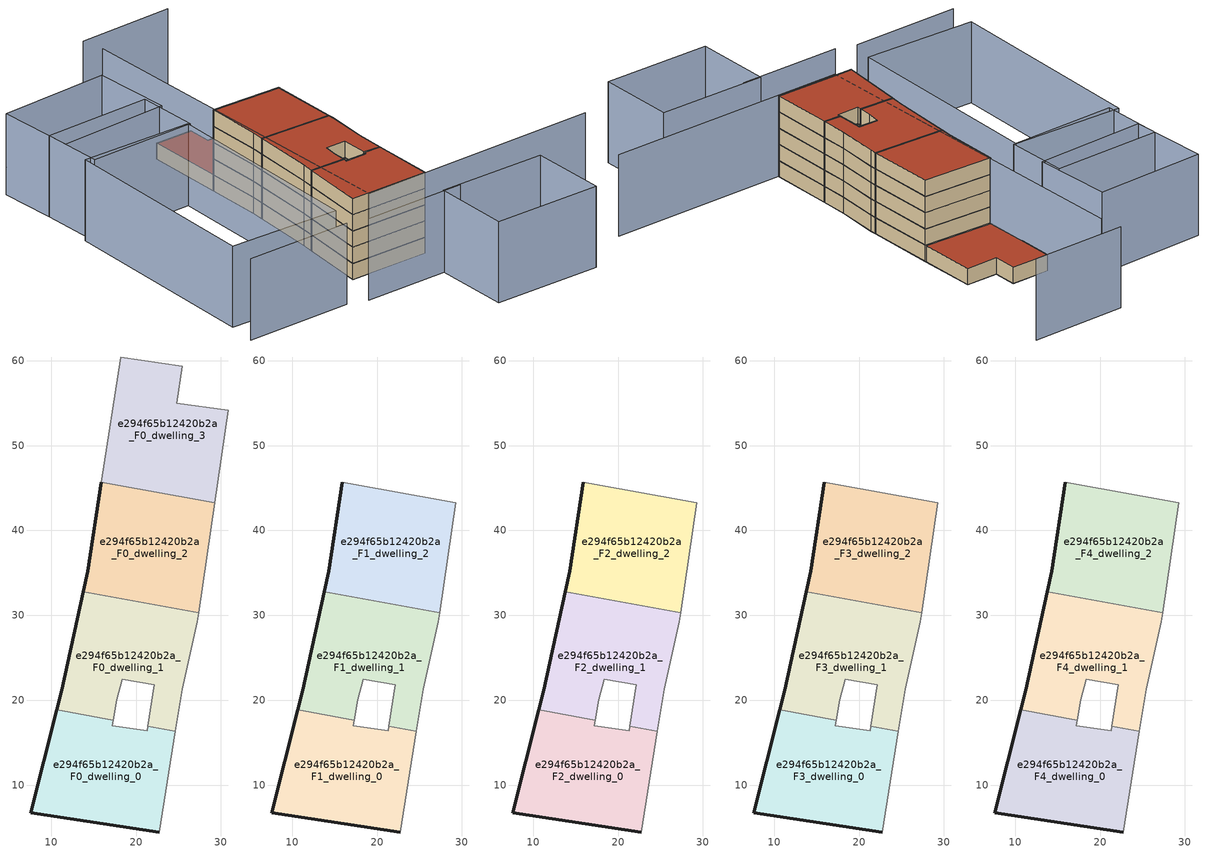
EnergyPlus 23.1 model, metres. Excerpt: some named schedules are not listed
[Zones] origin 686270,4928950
e294f65b12420b2a_F0_dwelling_0
 floor ground (EU_floor_Construction): 22.75,4.47 24.65,16.34 21.39,16.93 21.31,16.39 17.17,16.97 17.3,17.66 10.69,18.86 7.59,6.75 z0
 wall outside (EU_wall_Construction): 22.75,4.47 7.59,6.75 10.69,18.86 z0:3
 wall adiabatic (EU_wall_Construction): 17.3,17.66 17.17,16.97 21.31,16.39 21.39,16.93 24.65,16.34 22.75,4.47 z0:3
 wall to e294f65b12420b2a_F0_dwelling_1 (EU_wall_Construction): 10.69,18.86 17.3,17.66 z0:3
e294f65b12420b2a_F0_dwelling_1
 floor ground (EU_floor_Construction): 24.65,16.34 25.44,21.31 27.22,29.23 27.38,30.31 13.8,32.76 11.27,21.14 10.69,18.86 17.3,17.66 17.75,20.06 18.39,22.46 22.14,21.84 21.39,16.93 z0
 wall outside (EU_wall_Construction): 10.69,18.86 11.27,21.14 13.8,32.76 z0:3
 wall adiabatic (EU_wall_Construction): 27.38,30.31 27.22,29.23 25.44,21.31 24.65,16.34 21.39,16.93 22.14,21.84 18.39,22.46 17.75,20.06 17.3,17.66 z0:3
 wall to e294f65b12420b2a_F0_dwelling_2 (EU_wall_Construction): 13.8,32.76 27.38,30.31 z0:3
e294f65b12420b2a_F0_dwelling_2
 floor ground (EU_floor_Construction): 27.38,30.31 29.27,43.24 15.93,45.65 14.32,35.17 13.8,32.76 z0
 wall outside (EU_wall_Construction): 13.8,32.76 14.32,35.17 15.93,45.65 z0:3
 wall adiabatic (EU_wall_Construction): 29.27,43.24 27.38,30.31 z0:3
 wall to e294f65b12420b2a_F0_dwelling_3 (EU_wall_Construction): 15.92,45.65 29.27,43.24 z0:3
e294f65b12420b2a_F0_dwelling_3
 floor ground (EU_floor_Construction): 29.27,43.24 30.87,54.14 24.8,54.96 25.46,59.33 18.19,60.43 15.93,45.65 z0
 wall adiabatic (EU_wall_Construction): 15.93,45.65 18.19,60.43 25.46,59.33 24.8,54.96 30.87,54.14 29.27,43.24 z0:3
 roof outside (EU_roof_Construction): 25.46,59.33 24.8,54.96 30.87,54.14 29.27,43.24 15.93,45.65 18.19,60.43 z3
e294f65b12420b2a_F1_dwelling_0
 floor to e294f65b12420b2a_F0_dwelling_0 (EU_floor_Construction): 22.75,4.47 24.65,16.34 21.39,16.93 21.31,16.39 17.17,16.97 17.3,17.66 10.69,18.86 7.59,6.75 z3
 wall outside (EU_wall_Construction): 22.75,4.47 7.59,6.75 10.69,18.86 z3:6
 wall adiabatic (EU_wall_Construction): 17.3,17.66 17.17,16.97 21.31,16.39 21.39,16.93 24.65,16.34 22.75,4.47 z3:6
 wall to e294f65b12420b2a_F1_dwelling_1 (EU_wall_Construction): 10.69,18.86 17.3,17.66 z3:6
e294f65b12420b2a_F1_dwelling_1
 floor to e294f65b12420b2a_F0_dwelling_1 (EU_floor_Construction): 24.65,16.34 25.44,21.31 27.22,29.23 27.38,30.31 13.8,32.76 11.27,21.14 10.69,18.86 17.3,17.66 17.75,20.06 18.39,22.46 22.14,21.84 21.39,16.93 z3
 wall outside (EU_wall_Construction): 10.69,18.86 11.27,21.14 13.8,32.76 z3:6
 wall adiabatic (EU_wall_Construction): 27.38,30.31 27.22,29.23 25.44,21.31 24.65,16.34 21.39,16.93 22.14,21.84 18.39,22.46 17.75,20.06 17.3,17.66 z3:6
 wall to e294f65b12420b2a_F1_dwelling_2 (EU_wall_Construction): 13.8,32.76 27.38,30.31 z3:6
e294f65b12420b2a_F1_dwelling_2
 floor to e294f65b12420b2a_F0_dwelling_2 (EU_floor_Construction): 27.38,30.31 29.27,43.24 15.92,45.65 14.32,35.17 13.8,32.76 z3
 wall outside (EU_wall_Construction): 13.8,32.76 14.32,35.17 15.93,45.65 z3:6
 wall adiabatic (EU_wall_Construction): 15.93,45.65 29.27,43.24 27.38,30.31 z3:6
e294f65b12420b2a_F2_dwelling_0
 floor to e294f65b12420b2a_F1_dwelling_0 (EU_floor_Construction): 22.75,4.47 24.65,16.34 21.39,16.93 21.31,16.39 17.17,16.97 17.3,17.66 10.69,18.86 7.59,6.75 z6
 wall outside (EU_wall_Construction): 22.75,4.47 7.59,6.75 10.69,18.86 z6:9
 wall adiabatic (EU_wall_Construction): 17.3,17.66 17.17,16.97 21.31,16.39 21.39,16.93 24.65,16.34 22.75,4.47 z6:9
 wall to e294f65b12420b2a_F2_dwelling_1 (EU_wall_Construction): 10.69,18.86 17.3,17.66 z6:9
e294f65b12420b2a_F2_dwelling_1
 floor to e294f65b12420b2a_F1_dwelling_1 (EU_floor_Construction): 24.65,16.34 25.44,21.31 27.22,29.23 27.38,30.31 13.8,32.76 11.27,21.14 10.69,18.86 17.3,17.66 17.75,20.06 18.39,22.46 22.14,21.84 21.39,16.93 z6
 wall outside (EU_wall_Construction): 10.69,18.86 11.27,21.14 13.8,32.76 z6:9
 wall adiabatic (EU_wall_Construction): 27.38,30.31 27.22,29.23 25.44,21.31 24.65,16.34 21.39,16.93 22.14,21.84 18.39,22.46 17.75,20.06 17.3,17.66 z6:9
 wall to e294f65b12420b2a_F2_dwelling_2 (EU_wall_Construction): 13.8,32.76 27.38,30.31 z6:9
e294f65b12420b2a_F2_dwelling_2
 floor to e294f65b12420b2a_F1_dwelling_2 (EU_floor_Construction): 27.38,30.31 29.27,43.24 15.92,45.65 14.32,35.17 13.8,32.76 z6
 wall outside (EU_wall_Construction): 13.8,32.76 14.32,35.17 15.93,45.65 z6:9
 wall adiabatic (EU_wall_Construction): 15.93,45.65 29.27,43.24 27.38,30.31 z6:9
e294f65b12420b2a_F3_dwelling_0
 floor to e294f65b12420b2a_F2_dwelling_0 (EU_floor_Construction): 22.75,4.47 24.65,16.34 21.39,16.93 21.31,16.39 17.17,16.97 17.3,17.66 10.69,18.86 7.59,6.75 z9
 wall outside (EU_wall_Construction): 22.75,4.47 7.59,6.75 10.69,18.86 z9:12
 wall adiabatic (EU_wall_Construction): 17.3,17.66 17.17,16.97 21.31,16.39 21.39,16.93 24.65,16.34 22.75,4.47 z9:12
 wall to e294f65b12420b2a_F3_dwelling_1 (EU_wall_Construction): 10.69,18.86 17.3,17.66 z9:12
e294f65b12420b2a_F3_dwelling_1
 floor to e294f65b12420b2a_F2_dwelling_1 (EU_floor_Construction): 24.65,16.34 25.44,21.31 27.22,29.23 27.38,30.31 13.8,32.76 11.27,21.14 10.69,18.86 17.3,17.66 17.75,20.06 18.39,22.46 22.14,21.84 21.39,16.93 z9
 wall outside (EU_wall_Construction): 10.69,18.86 11.27,21.14 13.8,32.76 z9:12
 wall adiabatic (EU_wall_Construction): 27.38,30.31 27.22,29.23 25.44,21.31 24.65,16.34 21.39,16.93 22.14,21.84 18.39,22.46 17.75,20.06 17.3,17.66 z9:12
 wall to e294f65b12420b2a_F3_dwelling_2 (EU_wall_Construction): 13.8,32.76 27.38,30.31 z9:12
e294f65b12420b2a_F3_dwelling_2
 floor to e294f65b12420b2a_F2_dwelling_2 (EU_floor_Construction): 27.38,30.31 29.27,43.24 15.92,45.65 14.32,35.17 13.8,32.76 z9
 wall outside (EU_wall_Construction): 13.8,32.76 14.32,35.17 15.93,45.65 z9:12
 wall adiabatic (EU_wall_Construction): 15.93,45.65 29.27,43.24 27.38,30.31 z9:12
e294f65b12420b2a_F4_dwelling_0
 floor to e294f65b12420b2a_F3_dwelling_0 (EU_floor_Construction): 22.75,4.47 24.65,16.34 21.39,16.93 21.31,16.39 17.17,16.97 17.3,17.66 10.69,18.86 7.59,6.75 z12
 wall outside (EU_wall_Construction): 22.75,4.47 7.59,6.75 10.69,18.86 z12:15
 wall adiabatic (EU_wall_Construction): 17.3,17.66 17.17,16.97 21.31,16.39 21.39,16.93 24.65,16.34 22.75,4.47 z12:15
 wall to e294f65b12420b2a_F4_dwelling_1 (EU_wall_Construction): 10.69,18.86 17.3,17.66 z12:15
 roof outside (EU_roof_Construction): 24.65,16.34 22.75,4.47 7.59,6.75 10.69,18.86 17.3,17.66 17.17,16.97 21.31,16.39 21.39,16.93 z15
e294f65b12420b2a_F4_dwelling_1
 floor to e294f65b12420b2a_F3_dwelling_1 (EU_floor_Construction): 24.65,16.34 25.44,21.31 27.22,29.23 27.38,30.31 13.8,32.76 11.27,21.14 10.69,18.86 17.3,17.66 17.75,20.06 18.39,22.46 22.14,21.84 21.39,16.93 z12
 wall outside (EU_wall_Construction): 10.69,18.86 11.27,21.14 13.8,32.76 z12:15
 wall adiabatic (EU_wall_Construction): 27.38,30.31 27.22,29.23 25.44,21.31 24.65,16.34 21.39,16.93 22.14,21.84 18.39,22.46 17.75,20.06 17.3,17.66 z12:15
 wall to e294f65b12420b2a_F4_dwelling_2 (EU_wall_Construction): 13.8,32.76 27.38,30.31 z12:15
 roof outside (EU_roof_Construction): 27.38,30.31 27.22,29.23 25.44,21.31 24.65,16.34 21.39,16.93 22.14,21.84 18.39,22.46 17.75,20.06 17.3,17.66 10.69,18.86 11.27,21.14 13.8,32.76 z15
e294f65b12420b2a_F4_dwelling_2
 floor to e294f65b12420b2a_F3_dwelling_2 (EU_floor_Construction): 27.38,30.31 29.27,43.24 15.92,45.65 14.32,35.17 13.8,32.76 z12
 wall outside (EU_wall_Construction): 13.8,32.76 14.32,35.17 15.93,45.65 z12:15
 wall adiabatic (EU_wall_Construction): 15.93,45.65 29.27,43.24 27.38,30.31 z12:15
 roof outside (EU_roof_Construction): 29.27,43.24 27.38,30.31 13.8,32.76 14.32,35.17 15.93,45.65 z15
shading: 3.9,-0.19 23.26,-2.97 / -19.99,4.25 0.28,1.43 / 56.58,-0.3 10.75,5.95 / 10.75,5.95 20.06,74.11 / 38.09,76.08 19.95,78.38 / 38.03,-19.75 17.66,-16.64 / 17.66,-16.64 19.87,-2.18 / 19.87,-2.18 40.24,-5.29 / 40.24,-5.29 38.03,-19.75 / -18.62,9.56 -11.7,48.94 / -11.7,48.94 9.35,45.24 / 9.35,45.24 2.43,5.86 / 2.43,5.86 -18.62,9.56 / -9.27,59.22 11.17,56.59 / 11.17,56.59 9.69,45.07 / 9.69,45.07 -10.75,47.69 / -10.75,47.69 -9.27,59.22 / -8.13,69.92 12.85,67.71 / 12.85,67.71 11.29,52.89 / 11.29,52.89 -9.69,55.09 / -9.69,55.09 -8.13,69.92 z0:15
[Building]
EU S2 Campaign: North Axis=0; Terrain=City; Solar Distribution=FullExterior
[Site:Location]
Bologna: Latitude=44.5; Longitude=11.25; Time Zone=1; Elevation=37
[SizingPeriod:WeatherFileDays]
AnnualSizingPeriod: Begin Month=1; Begin Day of Month=1; End Month=12; End Day of Month=31; Day of Week for Start Day=Monday; Use Weather File Daylight Saving Period=No; Use Weather File Rain and Snow Indicators=No
[MATERIAL]
EU_InternalMass_Material: Roughness=MediumRough; Thickness=0.1; Conductivity=1; Density=1800; Specific Heat=900; Thermal Absorptance=0.9; Solar Absorptance=0.7; Visible Absorptance=0.7
[MATERIAL:NOMASS] Roughness=MediumRough; Thermal Absorptance=0.9; Solar Absorptance=0.7; Visible Absorptance=0.7
Name | Thermal Resistance
EU_wall_NoMass | 0.905828
EU_roof_NoMass | 0.37593
EU_floor_NoMass | 0.67114
[CONSTRUCTION]
EU_wall_Construction: EU_wall_NoMass
EU_roof_Construction: EU_roof_NoMass
EU_floor_Construction: EU_floor_NoMass
EU_InternalMass_Construction: EU_InternalMass_Material
[ZONE] Type=1; Multiplier=1; Ceiling Height=autocalculate; Floor Area=autocalculate; Part of Total Floor Area=Yes
Name | Volume
e294f65b12420b2a_F0_dwelling_0; e294f65b12420b2a_F1_dwelling_0; e294f65b12420b2a_F2_dwelling_0; e294f65b12420b2a_F3_dwelling_0; e294f65b12420b2a_F4_dwelling_0 | 533.662
e294f65b12420b2a_F0_dwelling_1 | 533.667
e294f65b12420b2a_F1_dwelling_1; e294f65b12420b2a_F2_dwelling_1; e294f65b12420b2a_F3_dwelling_1; e294f65b12420b2a_F4_dwelling_1 | 533.668
e294f65b12420b2a_F0_dwelling_2 | 533.657
e294f65b12420b2a_F1_dwelling_2; e294f65b12420b2a_F2_dwelling_2; e294f65b12420b2a_F3_dwelling_2; e294f65b12420b2a_F4_dwelling_2 | 533.656
e294f65b12420b2a_F0_dwelling_3 | 533.651
[INTERNALMASS] Construction=EU_InternalMass_Construction
Name | Zone or ZoneList | Surface Area
e294f65b12420b2a_F0_dwelling_0_EU_InternalMass | e294f65b12420b2a_F0_dwelling_0 | 177.888
e294f65b12420b2a_F0_dwelling_1_EU_InternalMass | e294f65b12420b2a_F0_dwelling_1 | 177.889
e294f65b12420b2a_F0_dwelling_2_EU_InternalMass | e294f65b12420b2a_F0_dwelling_2 | 177.886
e294f65b12420b2a_F0_dwelling_3_EU_InternalMass | e294f65b12420b2a_F0_dwelling_3 | 177.884
e294f65b12420b2a_F1_dwelling_0_EU_InternalMass | e294f65b12420b2a_F1_dwelling_0 | 237.188
e294f65b12420b2a_F1_dwelling_1_EU_InternalMass | e294f65b12420b2a_F1_dwelling_1 | 240.111
e294f65b12420b2a_F1_dwelling_2_EU_InternalMass | e294f65b12420b2a_F1_dwelling_2 | 234.254
e294f65b12420b2a_F2_dwelling_0_EU_InternalMass | e294f65b12420b2a_F2_dwelling_0 | 237.188
e294f65b12420b2a_F2_dwelling_1_EU_InternalMass | e294f65b12420b2a_F2_dwelling_1 | 240.111
e294f65b12420b2a_F2_dwelling_2_EU_InternalMass | e294f65b12420b2a_F2_dwelling_2 | 234.254
e294f65b12420b2a_F3_dwelling_0_EU_InternalMass | e294f65b12420b2a_F3_dwelling_0 | 237.188
e294f65b12420b2a_F3_dwelling_1_EU_InternalMass | e294f65b12420b2a_F3_dwelling_1 | 240.111
e294f65b12420b2a_F3_dwelling_2_EU_InternalMass | e294f65b12420b2a_F3_dwelling_2 | 234.254
e294f65b12420b2a_F4_dwelling_0_EU_InternalMass | e294f65b12420b2a_F4_dwelling_0 | 237.188
e294f65b12420b2a_F4_dwelling_1_EU_InternalMass | e294f65b12420b2a_F4_dwelling_1 | 240.111
e294f65b12420b2a_F4_dwelling_2_EU_InternalMass | e294f65b12420b2a_F4_dwelling_2 | 234.254
[OTHEREQUIPMENT] Fuel Type=Electricity; Design Level Calculation Method=Watts/Area; Power per Zone Floor Area=1; Fraction Latent=0; Fraction Radiant=0; Fraction Lost=0; Carbon Dioxide Generation Rate=0; EndUse Subcategory=EU_Step8_InternalGains
Name | Zone or ZoneList or Space or SpaceList | Schedule
EU_Step8_InternalGain_e294f65b12420b2a_F0_dwelling_0_f000 | e294f65b12420b2a_F0_dwelling_0 | EU_Step8_GainSchedule_e294f65b12420b2a_F0_dwelling_0_f000
EU_Step8_InternalGain_e294f65b12420b2a_F0_dwelling_1_f000 | e294f65b12420b2a_F0_dwelling_1 | EU_Step8_GainSchedule_e294f65b12420b2a_F0_dwelling_1_f000
EU_Step8_InternalGain_e294f65b12420b2a_F0_dwelling_2_f000 | e294f65b12420b2a_F0_dwelling_2 | EU_Step8_GainSchedule_e294f65b12420b2a_F0_dwelling_2_f000
EU_Step8_InternalGain_e294f65b12420b2a_F0_dwelling_3_f000 | e294f65b12420b2a_F0_dwelling_3 | EU_Step8_GainSchedule_e294f65b12420b2a_F0_dwelling_3_f000
EU_Step8_InternalGain_e294f65b12420b2a_F1_dwelling_0_f000 | e294f65b12420b2a_F1_dwelling_0 | EU_Step8_GainSchedule_e294f65b12420b2a_F1_dwelling_0_f000
EU_Step8_InternalGain_e294f65b12420b2a_F1_dwelling_1_f000 | e294f65b12420b2a_F1_dwelling_1 | EU_Step8_GainSchedule_e294f65b12420b2a_F1_dwelling_1_f000
EU_Step8_InternalGain_e294f65b12420b2a_F1_dwelling_2_f000 | e294f65b12420b2a_F1_dwelling_2 | EU_Step8_GainSchedule_e294f65b12420b2a_F1_dwelling_2_f000
EU_Step8_InternalGain_e294f65b12420b2a_F2_dwelling_0_f000 | e294f65b12420b2a_F2_dwelling_0 | EU_Step8_GainSchedule_e294f65b12420b2a_F2_dwelling_0_f000
EU_Step8_InternalGain_e294f65b12420b2a_F2_dwelling_1_f000 | e294f65b12420b2a_F2_dwelling_1 | EU_Step8_GainSchedule_e294f65b12420b2a_F2_dwelling_1_f000
EU_Step8_InternalGain_e294f65b12420b2a_F2_dwelling_2_f000 | e294f65b12420b2a_F2_dwelling_2 | EU_Step8_GainSchedule_e294f65b12420b2a_F2_dwelling_2_f000
EU_Step8_InternalGain_e294f65b12420b2a_F3_dwelling_0_f000 | e294f65b12420b2a_F3_dwelling_0 | EU_Step8_GainSchedule_e294f65b12420b2a_F3_dwelling_0_f000
EU_Step8_InternalGain_e294f65b12420b2a_F3_dwelling_1_f000 | e294f65b12420b2a_F3_dwelling_1 | EU_Step8_GainSchedule_e294f65b12420b2a_F3_dwelling_1_f000
EU_Step8_InternalGain_e294f65b12420b2a_F3_dwelling_2_f000 | e294f65b12420b2a_F3_dwelling_2 | EU_Step8_GainSchedule_e294f65b12420b2a_F3_dwelling_2_f000
EU_Step8_InternalGain_e294f65b12420b2a_F4_dwelling_0_f000 | e294f65b12420b2a_F4_dwelling_0 | EU_Step8_GainSchedule_e294f65b12420b2a_F4_dwelling_0_f000
EU_Step8_InternalGain_e294f65b12420b2a_F4_dwelling_1_f000 | e294f65b12420b2a_F4_dwelling_1 | EU_Step8_GainSchedule_e294f65b12420b2a_F4_dwelling_1_f000
EU_Step8_InternalGain_e294f65b12420b2a_F4_dwelling_2_f000 | e294f65b12420b2a_F4_dwelling_2 | EU_Step8_GainSchedule_e294f65b12420b2a_F4_dwelling_2_f000
[ZONEVENTILATION:DESIGNFLOWRATE] Schedule=EU_AlwaysOn; Design Flow Rate Calculation Method=AirChanges/Hour; Air Changes per Hour=0.73129; Ventilation Type=Natural; Fan Pressure Rise=0; Fan Total Efficiency=1; Constant Term Coefficient=1; Temperature Term Coefficient=0; Velocity Term Coefficient=0; Velocity Squared Term Coefficient=0; Minimum Indoor Temperature=-100; Maximum Indoor Temperature=100; Delta Temperature=-100; Minimum Outdoor Temperature=-100; Maximum Outdoor Temperature=100; Maximum Wind Speed=40
Name | Zone or ZoneList or Space or SpaceList
EU_ConstantAir_e294f65b12420b2a_F0_dwelling_0 | e294f65b12420b2a_F0_dwelling_0
EU_ConstantAir_e294f65b12420b2a_F0_dwelling_1 | e294f65b12420b2a_F0_dwelling_1
EU_ConstantAir_e294f65b12420b2a_F0_dwelling_2 | e294f65b12420b2a_F0_dwelling_2
EU_ConstantAir_e294f65b12420b2a_F0_dwelling_3 | e294f65b12420b2a_F0_dwelling_3
EU_ConstantAir_e294f65b12420b2a_F1_dwelling_0 | e294f65b12420b2a_F1_dwelling_0
EU_ConstantAir_e294f65b12420b2a_F1_dwelling_1 | e294f65b12420b2a_F1_dwelling_1
EU_ConstantAir_e294f65b12420b2a_F1_dwelling_2 | e294f65b12420b2a_F1_dwelling_2
EU_ConstantAir_e294f65b12420b2a_F2_dwelling_0 | e294f65b12420b2a_F2_dwelling_0
EU_ConstantAir_e294f65b12420b2a_F2_dwelling_1 | e294f65b12420b2a_F2_dwelling_1
EU_ConstantAir_e294f65b12420b2a_F2_dwelling_2 | e294f65b12420b2a_F2_dwelling_2
EU_ConstantAir_e294f65b12420b2a_F3_dwelling_0 | e294f65b12420b2a_F3_dwelling_0
EU_ConstantAir_e294f65b12420b2a_F3_dwelling_1 | e294f65b12420b2a_F3_dwelling_1
EU_ConstantAir_e294f65b12420b2a_F3_dwelling_2 | e294f65b12420b2a_F3_dwelling_2
EU_ConstantAir_e294f65b12420b2a_F4_dwelling_0 | e294f65b12420b2a_F4_dwelling_0
EU_ConstantAir_e294f65b12420b2a_F4_dwelling_1 | e294f65b12420b2a_F4_dwelling_1
EU_ConstantAir_e294f65b12420b2a_F4_dwelling_2 | e294f65b12420b2a_F4_dwelling_2
[HVACTEMPLATE:THERMOSTAT] Constant Heating Setpoint=20; Constant Cooling Setpoint=50
EU_HeatOnly_e294f65b12420b2a_F0_dwelling_0; EU_HeatOnly_e294f65b12420b2a_F0_dwelling_1; EU_HeatOnly_e294f65b12420b2a_F0_dwelling_2; EU_HeatOnly_e294f65b12420b2a_F0_dwelling_3; EU_HeatOnly_e294f65b12420b2a_F1_dwelling_0; EU_HeatOnly_e294f65b12420b2a_F1_dwelling_1; EU_HeatOnly_e294f65b12420b2a_F1_dwelling_2; EU_HeatOnly_e294f65b12420b2a_F2_dwelling_0; EU_HeatOnly_e294f65b12420b2a_F2_dwelling_1; EU_HeatOnly_e294f65b12420b2a_F2_dwelling_2; EU_HeatOnly_e294f65b12420b2a_F3_dwelling_0; EU_HeatOnly_e294f65b12420b2a_F3_dwelling_1; EU_HeatOnly_e294f65b12420b2a_F3_dwelling_2; EU_HeatOnly_e294f65b12420b2a_F4_dwelling_0; EU_HeatOnly_e294f65b12420b2a_F4_dwelling_1; EU_HeatOnly_e294f65b12420b2a_F4_dwelling_2
[HVACTEMPLATE:ZONE:IDEALLOADSAIRSYSTEM] System Availability Schedule=EU_AlwaysOn; Maximum Heating Supply Air Temperature=50; Minimum Cooling Supply Air Temperature=13; Maximum Heating Supply Air Humidity Ratio=0.0156; Minimum Cooling Supply Air Humidity Ratio=0.0077; Heating Limit=NoLimit; Cooling Limit=NoLimit; Heating Availability Schedule=EU_AlwaysOn; Cooling Availability Schedule=EU_CoolingOff; Dehumidification Control Type=ConstantSensibleHeatRatio; Cooling Sensible Heat Ratio=0.7; Dehumidification Setpoint=60; Humidification Control Type=None; Humidification Setpoint=30; Outdoor Air Method=None; Outdoor Air Flow Rate per Person=0.00944; Outdoor Air Flow Rate per Zone Floor Area=0; Outdoor Air Flow Rate per Zone=0; Demand Controlled Ventilation Type=None; Outdoor Air Economizer Type=NoEconomizer; Heat Recovery Type=None; Sensible Heat Recovery Effectiveness=0.7; Latent Heat Recovery Effectiveness=0.65
Name | Template Thermostat
e294f65b12420b2a_F0_dwelling_0 | EU_HeatOnly_e294f65b12420b2a_F0_dwelling_0
e294f65b12420b2a_F0_dwelling_1 | EU_HeatOnly_e294f65b12420b2a_F0_dwelling_1
e294f65b12420b2a_F0_dwelling_2 | EU_HeatOnly_e294f65b12420b2a_F0_dwelling_2
e294f65b12420b2a_F0_dwelling_3 | EU_HeatOnly_e294f65b12420b2a_F0_dwelling_3
